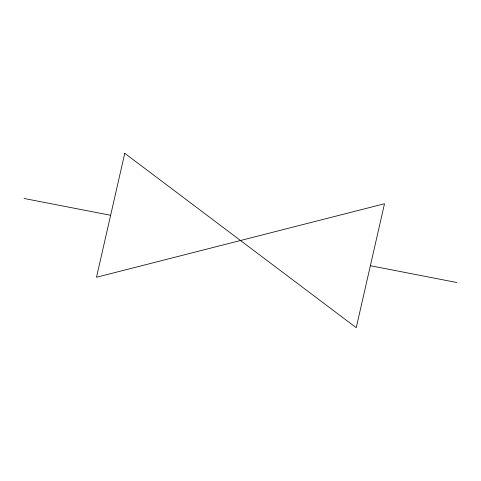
<?xml version="1.0" encoding="UTF-8"?>
<svg xmlns="http://www.w3.org/2000/svg" width="481" height="481" viewBox="0 0 481 481"><rect width="100%" height="100%" fill="white"/><g stroke="black" fill="none" stroke-linecap="round" stroke-linejoin="round"><path stroke-width="0.72" d="M24.05 198.467L110.63 215.284M370.37 265.716L456.95 282.533M124.765 153.301L96.495 277.26L384.505 203.74L356.235 327.699L124.765 153.301"/></g></svg>
